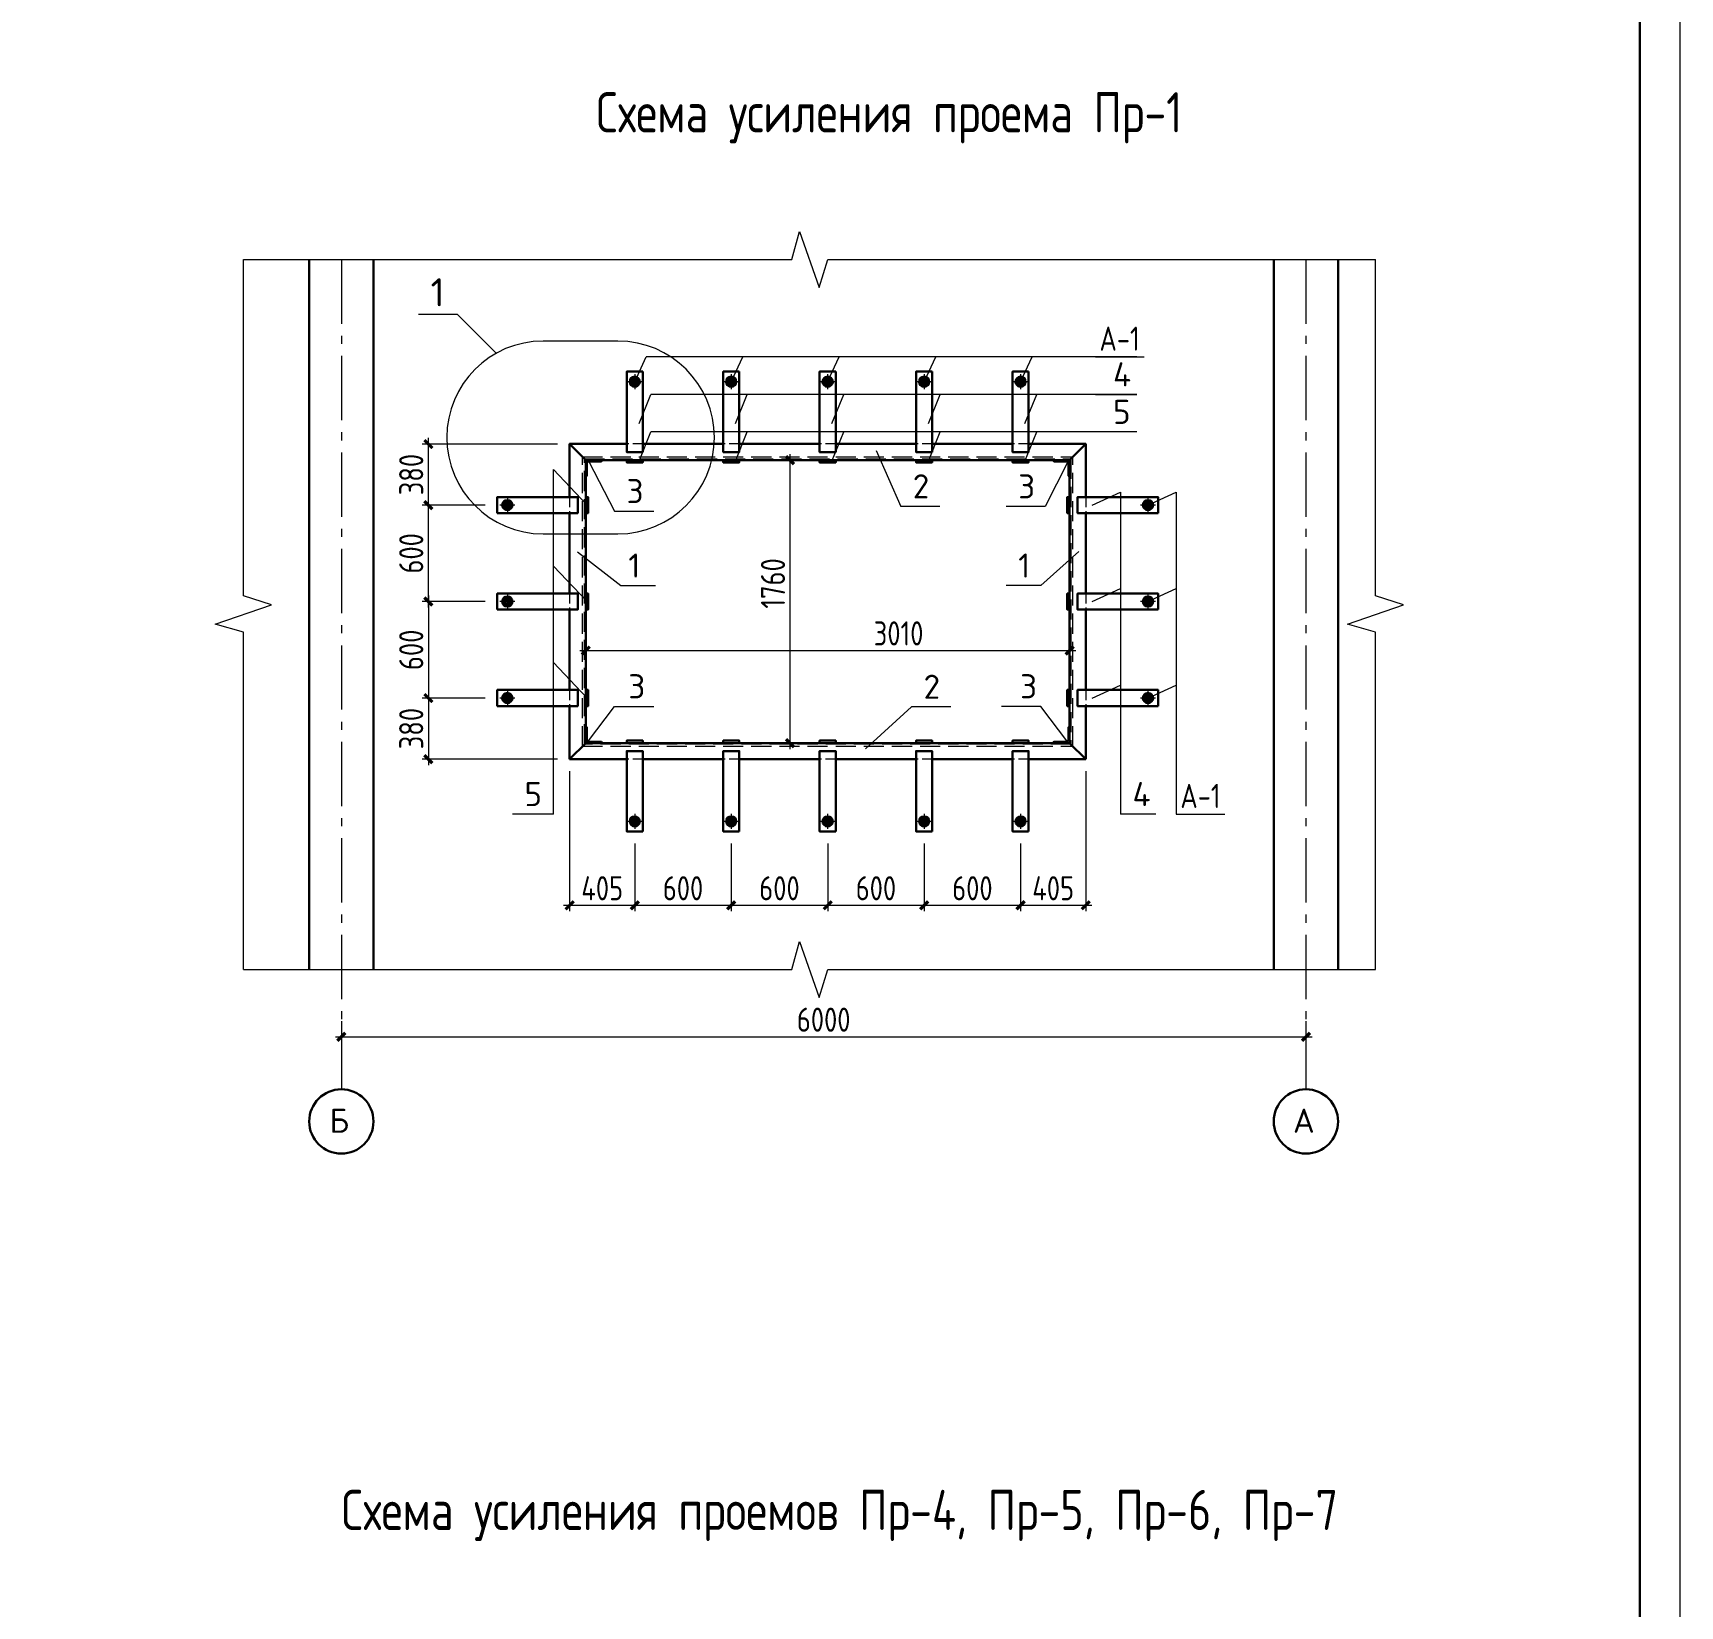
# Model space of a CAD drawing. Extents: x -965262 to 1142518, y -357520 to 71675.
# Drawn here: x 1122027 to 1142518, y -219825 to -200256 of the extents above; entities that cross this region are included whole.
import ezdxf
from ezdxf.enums import TextEntityAlignment as Align

# ---------------------------------------------------------------- set-up
doc = ezdxf.new("R2010")
doc.units = 0
doc.header["$LTSCALE"] = 10
doc.linetypes.add('GOST2.303 4', pattern=[7, 5, -2, 0])
doc.linetypes.add('GOST2.303 6', pattern=[12, 8, -1.5, 1, -1.5])
doc.layers.get('0').update_dxf_attribs({"linetype": 'CONTINUOUS', "lineweight": 30})
doc.layers.get('Defpoints').update_dxf_attribs({"linetype": 'CONTINUOUS'})
doc.styles.add('GOST 2.304', font='isocpeur.ttf', dxfattribs={"width": 0.75, "height": 250})
doc.styles.add('ГОСТ 2м', font='isocpeur.ttf', dxfattribs={"width": 0.8, "height": 250})
doc.dimstyles.new('Копия ГОСТ 2м', dxfattribs={"dimtxt": 250, "dimasz": 100, "dimexe": 75, "dimexo": 150, "dimgap": 62.5, "dimtad": 1, "dimdec": 0, "dimlfac": 0.5, "dimtxsty": 'ГОСТ 2м', "dimblk": 'ARCHTICK', "dimcen": 150, "dimdle": 75, "dimclrd": 256, "dimclre": 256, "dimclrt": 256, "dimadec": 0, "dimazin": 0, "dimtfac": 1, "dimtdec": 0, "dimtmove": 0, "dimatfit": 3, "dimldrblk": 'OBLIQUE', "dimfxl": 1, "dimlwd": 15, "dimlwe": 15, "dimarcsym": 0})

# ---------------------------------------------------------------- blocks, each defined once
blk = doc.blocks.new('_ArchTick')
at = {"color": 0, "linetype": 'ByBlock', "lineweight": 0, "const_width": 0.4}
blk.add_lwpolyline([(-0.5, -0.5), (0.5, 0.5)], dxfattribs=at)
blk = doc.blocks.new('*D2505')
at = {"lineweight": 15, "transparency": 16777216}
for p, q in [((1128829, -207939), (1134999, -207939)), ((1128904, -207830), (1128904, -208014)), ((1134924, -207830), (1134924, -208014))]:
    blk.add_line(p, q, dxfattribs=at)
at = {"layer": 'Defpoints', "color": 0, "lineweight": 50, "transparency": 16777216}
for p in [(1128904, -207680), (1134924, -207680), (1134924, -207939)]:
    blk.add_point(p, dxfattribs=at)
at = {"lineweight": 15, "transparency": 16777216, "xscale": 100, "yscale": 100, "zscale": 100, "rotation": 180}
blk.add_blockref('_ArchTick', (1128904, -207939), dxfattribs=at)
at = {"lineweight": 15, "transparency": 16777216, "xscale": 100, "yscale": 100, "zscale": 100}
blk.add_blockref('_ArchTick', (1134924, -207939), dxfattribs=at)
at = {"lineweight": 15, "transparency": 16777216, "insert": (1132796, -207726), "char_height": 250, "attachment_point": 5, "style": 'ГОСТ 2м'}
blk.add_mtext('{\\H1.2x;3010}', dxfattribs=at)
blk = doc.blocks.new('_Oblique')
at = {"color": 0, "linetype": 'ByBlock', "lineweight": -2}
blk.add_line((-0.5, -0.5), (0.5, 0.5), dxfattribs=at)
blk = doc.blocks.new('*D2504')
at = {"lineweight": 15, "transparency": 16777216}
for p, q in [((1127654, -206130), (1126871, -206130)), ((1126946, -207405), (1126946, -206055)), ((1127654, -207330), (1126871, -207330))]:
    blk.add_line(p, q, dxfattribs=at)
at = {"layer": 'Defpoints', "color": 0, "lineweight": 50, "transparency": 16777216}
for p in [(1126946, -206130), (1127804, -206130), (1127804, -207330)]:
    blk.add_point(p, dxfattribs=at)
at = {"lineweight": 15, "transparency": 16777216, "xscale": 100, "yscale": 100, "zscale": 100}
for p, rotation in [((1126946, -206130), 90), ((1126946, -207330), 270)]:
    blk.add_blockref('_ArchTick', p, dxfattribs=dict(at, rotation=rotation))
at = {"lineweight": 15, "transparency": 16777216, "insert": (1126733, -206730), "char_height": 250, "attachment_point": 5, "rotation": 90, "style": 'ГОСТ 2м'}
blk.add_mtext('{\\H1.2x;600}', dxfattribs=at)
blk = doc.blocks.new('*D2473')
at = {"lineweight": 15, "transparency": 16777216}
for p, q in [((1127654, -207330), (1126871, -207330)), ((1126946, -207255), (1126946, -208605)), ((1127654, -208530), (1126871, -208530))]:
    blk.add_line(p, q, dxfattribs=at)
at = {"layer": 'Defpoints', "color": 0, "lineweight": 50, "transparency": 16777216}
for p in [(1127804, -207330), (1126946, -208530), (1127804, -208530)]:
    blk.add_point(p, dxfattribs=at)
at = {"lineweight": 15, "transparency": 16777216, "xscale": 100, "yscale": 100, "zscale": 100}
for p, rotation in [((1126946, -207330), 90), ((1126946, -208530), 270)]:
    blk.add_blockref('_ArchTick', p, dxfattribs=dict(at, rotation=rotation))
at = {"lineweight": 15, "transparency": 16777216, "insert": (1126733, -207930), "char_height": 250, "attachment_point": 5, "rotation": 90, "style": 'ГОСТ 2м'}
blk.add_mtext('{\\H1.2x;600}', dxfattribs=at)
blk = doc.blocks.new('*D2474')
at = {"lineweight": 15, "transparency": 16777216}
for p, q in [((1127654, -208530), (1126871, -208530)), ((1126946, -208455), (1126946, -209365)), ((1128554, -209290), (1126871, -209290))]:
    blk.add_line(p, q, dxfattribs=at)
at = {"layer": 'Defpoints', "color": 0, "lineweight": 50, "transparency": 16777216}
for p in [(1127804, -208530), (1126946, -209290), (1128704, -209290)]:
    blk.add_point(p, dxfattribs=at)
at = {"lineweight": 15, "transparency": 16777216, "xscale": 100, "yscale": 100, "zscale": 100}
for p, rotation in [((1126946, -208530), 90), ((1126946, -209290), 270)]:
    blk.add_blockref('_ArchTick', p, dxfattribs=dict(at, rotation=rotation))
at = {"lineweight": 15, "transparency": 16777216, "insert": (1126733, -208910), "char_height": 250, "attachment_point": 5, "rotation": 90, "style": 'ГОСТ 2м'}
blk.add_mtext('{\\H1.2x;380}', dxfattribs=at)
blk = doc.blocks.new('*D2475')
at = {"lineweight": 15, "transparency": 16777216}
for p, q in [((1131445, -205495), (1131445, -209165)), ((1131664, -205570), (1131370, -205570)), ((1131664, -209090), (1131370, -209090))]:
    blk.add_line(p, q, dxfattribs=at)
at = {"layer": 'Defpoints', "color": 0, "lineweight": 50, "transparency": 16777216}
for p in [(1131814, -205570), (1131445, -209090), (1131814, -209090)]:
    blk.add_point(p, dxfattribs=at)
at = {"lineweight": 15, "transparency": 16777216, "xscale": 100, "yscale": 100, "zscale": 100}
for p, rotation in [((1131445, -205570), 90), ((1131445, -209090), 270)]:
    blk.add_blockref('_ArchTick', p, dxfattribs=dict(at, rotation=rotation))
at = {"lineweight": 15, "transparency": 16777216, "insert": (1131233, -207104), "char_height": 250, "attachment_point": 5, "rotation": 90, "style": 'ГОСТ 2м'}
blk.add_mtext('{\\H1.2x;1760}', dxfattribs=at)
blk = doc.blocks.new('*D2487')
at = {"lineweight": 15, "transparency": 16777216}
for p, q in [((1128704, -209440), (1128704, -211183)), ((1129514, -210340), (1129514, -211183)), ((1128629, -211108), (1129589, -211108))]:
    blk.add_line(p, q, dxfattribs=at)
at = {"layer": 'Defpoints', "color": 0, "lineweight": 50, "transparency": 16777216}
for p in [(1128704, -209290), (1129514, -210190), (1129514, -211108)]:
    blk.add_point(p, dxfattribs=at)
at = {"lineweight": 15, "transparency": 16777216, "xscale": 100, "yscale": 100, "zscale": 100, "rotation": 180}
blk.add_blockref('_ArchTick', (1128704, -211108), dxfattribs=at)
at = {"lineweight": 15, "transparency": 16777216, "xscale": 100, "yscale": 100, "zscale": 100}
blk.add_blockref('_ArchTick', (1129514, -211108), dxfattribs=at)
at = {"lineweight": 15, "transparency": 16777216, "insert": (1129109, -210896), "char_height": 250, "attachment_point": 5, "style": 'ГОСТ 2м'}
blk.add_mtext('{\\H1.2x;405}', dxfattribs=at)
blk = doc.blocks.new('*D2488')
at = {"lineweight": 15, "transparency": 16777216}
for p, q in [((1129514, -210340), (1129514, -211183)), ((1130714, -210340), (1130714, -211183)), ((1129439, -211108), (1130789, -211108))]:
    blk.add_line(p, q, dxfattribs=at)
at = {"layer": 'Defpoints', "color": 0, "lineweight": 50, "transparency": 16777216}
for p in [(1129514, -210190), (1130714, -210190), (1130714, -211108)]:
    blk.add_point(p, dxfattribs=at)
at = {"lineweight": 15, "transparency": 16777216, "xscale": 100, "yscale": 100, "zscale": 100, "rotation": 180}
blk.add_blockref('_ArchTick', (1129514, -211108), dxfattribs=at)
at = {"lineweight": 15, "transparency": 16777216, "xscale": 100, "yscale": 100, "zscale": 100}
blk.add_blockref('_ArchTick', (1130714, -211108), dxfattribs=at)
at = {"lineweight": 15, "transparency": 16777216, "insert": (1130114, -210896), "char_height": 250, "attachment_point": 5, "style": 'ГОСТ 2м'}
blk.add_mtext('{\\H1.2x;600}', dxfattribs=at)
blk = doc.blocks.new('*D2489')
at = {"lineweight": 15, "transparency": 16777216}
for p, q in [((1130714, -210340), (1130714, -211183)), ((1131914, -210340), (1131914, -211183)), ((1130639, -211108), (1131989, -211108))]:
    blk.add_line(p, q, dxfattribs=at)
at = {"layer": 'Defpoints', "color": 0, "lineweight": 50, "transparency": 16777216}
for p in [(1130714, -210190), (1131914, -210190), (1131914, -211108)]:
    blk.add_point(p, dxfattribs=at)
at = {"lineweight": 15, "transparency": 16777216, "xscale": 100, "yscale": 100, "zscale": 100, "rotation": 180}
blk.add_blockref('_ArchTick', (1130714, -211108), dxfattribs=at)
at = {"lineweight": 15, "transparency": 16777216, "xscale": 100, "yscale": 100, "zscale": 100}
blk.add_blockref('_ArchTick', (1131914, -211108), dxfattribs=at)
at = {"lineweight": 15, "transparency": 16777216, "insert": (1131314, -210896), "char_height": 250, "attachment_point": 5, "style": 'ГОСТ 2м'}
blk.add_mtext('{\\H1.2x;600}', dxfattribs=at)
blk = doc.blocks.new('*D2470')
at = {"lineweight": 15, "transparency": 16777216}
for p, q in [((1131914, -210340), (1131914, -211183)), ((1133114, -210340), (1133114, -211183)), ((1131839, -211108), (1133189, -211108))]:
    blk.add_line(p, q, dxfattribs=at)
at = {"layer": 'Defpoints', "color": 0, "lineweight": 50, "transparency": 16777216}
for p in [(1131914, -210190), (1133114, -210190), (1133114, -211108)]:
    blk.add_point(p, dxfattribs=at)
at = {"lineweight": 15, "transparency": 16777216, "xscale": 100, "yscale": 100, "zscale": 100, "rotation": 180}
blk.add_blockref('_ArchTick', (1131914, -211108), dxfattribs=at)
at = {"lineweight": 15, "transparency": 16777216, "xscale": 100, "yscale": 100, "zscale": 100}
blk.add_blockref('_ArchTick', (1133114, -211108), dxfattribs=at)
at = {"lineweight": 15, "transparency": 16777216, "insert": (1132514, -210896), "char_height": 250, "attachment_point": 5, "style": 'ГОСТ 2м'}
blk.add_mtext('{\\H1.2x;600}', dxfattribs=at)
blk = doc.blocks.new('*D2471')
at = {"lineweight": 15, "transparency": 16777216}
for p, q in [((1133114, -210340), (1133114, -211183)), ((1134314, -210340), (1134314, -211183)), ((1133039, -211108), (1134389, -211108))]:
    blk.add_line(p, q, dxfattribs=at)
at = {"layer": 'Defpoints', "color": 0, "lineweight": 50, "transparency": 16777216}
for p in [(1133114, -210190), (1134314, -210190), (1134314, -211108)]:
    blk.add_point(p, dxfattribs=at)
at = {"lineweight": 15, "transparency": 16777216, "xscale": 100, "yscale": 100, "zscale": 100, "rotation": 180}
blk.add_blockref('_ArchTick', (1133114, -211108), dxfattribs=at)
at = {"lineweight": 15, "transparency": 16777216, "xscale": 100, "yscale": 100, "zscale": 100}
blk.add_blockref('_ArchTick', (1134314, -211108), dxfattribs=at)
at = {"lineweight": 15, "transparency": 16777216, "insert": (1133714, -210896), "char_height": 250, "attachment_point": 5, "style": 'ГОСТ 2м'}
blk.add_mtext('{\\H1.2x;600}', dxfattribs=at)
blk = doc.blocks.new('*D2472')
at = {"lineweight": 15, "transparency": 16777216}
for p, q in [((1135124, -209440), (1135124, -211183)), ((1134314, -210340), (1134314, -211183)), ((1134239, -211108), (1135199, -211108))]:
    blk.add_line(p, q, dxfattribs=at)
at = {"layer": 'Defpoints', "color": 0, "lineweight": 50, "transparency": 16777216}
for p in [(1135124, -209290), (1134314, -210190), (1135124, -211108)]:
    blk.add_point(p, dxfattribs=at)
at = {"lineweight": 15, "transparency": 16777216, "xscale": 100, "yscale": 100, "zscale": 100, "rotation": 180}
blk.add_blockref('_ArchTick', (1134314, -211108), dxfattribs=at)
at = {"lineweight": 15, "transparency": 16777216, "xscale": 100, "yscale": 100, "zscale": 100}
blk.add_blockref('_ArchTick', (1135124, -211108), dxfattribs=at)
at = {"lineweight": 15, "transparency": 16777216, "insert": (1134719, -210896), "char_height": 250, "attachment_point": 5, "style": 'ГОСТ 2м'}
blk.add_mtext('{\\H1.2x;405}', dxfattribs=at)
blk = doc.blocks.new('*D2458')
at = {"lineweight": 15, "transparency": 16777216}
for p, q in [((1126946, -206205), (1126946, -205295)), ((1128554, -205370), (1126871, -205370)), ((1127654, -206130), (1126871, -206130))]:
    blk.add_line(p, q, dxfattribs=at)
at = {"layer": 'Defpoints', "color": 0, "lineweight": 50, "transparency": 16777216}
for p in [(1126946, -205370), (1128704, -205370), (1127804, -206130)]:
    blk.add_point(p, dxfattribs=at)
at = {"lineweight": 15, "transparency": 16777216, "xscale": 100, "yscale": 100, "zscale": 100}
for p, rotation in [((1126946, -205370), 90), ((1126946, -206130), 270)]:
    blk.add_blockref('_ArchTick', p, dxfattribs=dict(at, rotation=rotation))
at = {"lineweight": 15, "transparency": 16777216, "insert": (1126733, -205750), "char_height": 250, "attachment_point": 5, "rotation": 90, "style": 'ГОСТ 2м'}
blk.add_mtext('{\\H1.2x;380}', dxfattribs=at)
blk = doc.blocks.new('*D2357')
at = {"lineweight": 15, "transparency": 16777216}
for p, q in [((1125864, -212551), (1125864, -212819)), ((1137864, -212551), (1137864, -212819)), ((1125789, -212744), (1137939, -212744))]:
    blk.add_line(p, q, dxfattribs=at)
at = {"layer": 'Defpoints', "color": 0, "lineweight": 50, "transparency": 16777216}
for p in [(1125864, -212401), (1137864, -212401), (1137864, -212744)]:
    blk.add_point(p, dxfattribs=at)
at = {"lineweight": 15, "transparency": 16777216, "xscale": 100, "yscale": 100, "zscale": 100, "rotation": 180}
blk.add_blockref('_ArchTick', (1125864, -212744), dxfattribs=at)
at = {"lineweight": 15, "transparency": 16777216, "xscale": 100, "yscale": 100, "zscale": 100}
blk.add_blockref('_ArchTick', (1137864, -212744), dxfattribs=at)
at = {"lineweight": 15, "transparency": 16777216, "insert": (1131864, -212531), "char_height": 250, "attachment_point": 5, "style": 'ГОСТ 2м'}
blk.add_mtext('{\\H1.2x;6000}', dxfattribs=at)

msp = doc.modelspace()

# ---------------------------------------------------------------- linework, layer by layer
at = {"lineweight": 15}
for p, q in [((1127308, -203757.1, 9801.8), (1126824.2, -203757.1, 9801.8)), ((1127791.4, -204240.5, 9801.8), (1127308, -203757.1, 9801.8)), ((1129513.6, -204594.5, 9801.8), (1129657.6, -204286.5, 9801.8)), ((1135759, -204286.5, 9801.8), (1129657.6, -204286.5, 9801.8)), ((1130713.6, -204594.5, 9801.8), (1130857.6, -204286.5, 9801.8)), ((1131913.6, -204594.5, 9801.8), (1132057.6, -204286.5, 9801.8)), ((1133113.6, -204594.5, 9801.8), (1133257.6, -204286.5, 9801.8)), ((1134313.6, -204594.5, 9801.8), (1134457.6, -204286.5, 9801.8)), ((1135244.8, -204286.5, 9801.8), (1135850.2, -204286.5, 9801.8)), ((1129567.2, -205115.8, 9801.8), (1129714.1, -204753.2, 9801.8)), ((1135759, -204753.2, 9801.8), (1129714.1, -204753.2, 9801.8)), ((1130767.2, -205115.8, 9801.8), (1130914.1, -204753.2, 9801.8)), ((1131967.2, -205115.8, 9801.8), (1132114.1, -204753.2, 9801.8)), ((1133167.2, -205115.8, 9801.8), (1133314.1, -204753.2, 9801.8)), ((1134367.2, -205115.8, 9801.8), (1134514.1, -204753.2, 9801.8)), ((1135246.5, -204753.2, 9801.8), (1135759, -204753.2, 9801.8)), ((1129567.2, -205582.6, 9801.8), (1129714.1, -205219.9, 9801.8)), ((1135759, -205219.9, 9801.8), (1129714.1, -205219.9, 9801.8)), ((1130767.2, -205582.6, 9801.8), (1130914.1, -205219.9, 9801.8)), ((1131967.2, -205582.6, 9801.8), (1132114.1, -205219.9, 9801.8)), ((1133167.2, -205582.6, 9801.8), (1133314.1, -205219.9, 9801.8)), ((1134367.2, -205582.6, 9801.8), (1134514.1, -205219.9, 9801.8)), ((1132514.9, -205451.1, 9801.8), (1132822.6, -206146.4, 9801.8)), ((1128918.6, -206126.7, 9801.8), (1128503.8, -205688.2, 9801.8)), ((1128503.8, -209974.3, 9801.8), (1128503.8, -205688.2, 9801.8)), ((1128943.6, -205585.5, 9801.8), (1129262.2, -206205.2, 9801.8)), ((1134900.6, -205592.6, 9801.8), (1134621, -206146.4, 9801.8)), ((1135203.6, -206129.5, 9801.8), (1135555.9, -205969, 9801.8)), ((1135555.9, -205969, 9801.8), (1135555.9, -209974.3, 9801.8)), ((1135898.6, -206129.5, 9801.8), (1136250.8, -205969, 9801.8)), ((1136250.8, -205969, 9801.8), (1136250.8, -209974.3, 9801.8)), ((1129262.2, -206205.2, 9801.8), (1129749.7, -206205.2, 9801.8)), ((1133310.1, -206146.4, 9801.8), (1132822.6, -206146.4, 9801.8)), ((1134621, -206146.4, 9801.8), (1134133.5, -206146.4, 9801.8)), ((1128799.9, -206709.2, 9801.8), (1129340.7, -207131.8, 9801.8)), ((1135037.6, -206705.6, 9801.8), (1134564.7, -207131.8, 9801.8)), ((1128918.6, -207326.7, 9801.8), (1128503.8, -206888.2, 9801.8)), ((1129340.7, -207131.8, 9801.8), (1129772, -207131.8, 9801.8)), ((1134564.7, -207131.8, 9801.8), (1134133.5, -207131.8, 9801.8)), ((1135203.6, -207329.5, 9801.8), (1135555.9, -207169, 9801.8)), ((1135898.6, -207329.5, 9801.8), (1136250.8, -207169, 9801.8)), ((1128918.6, -208526.7, 9801.8), (1128503.8, -208088.2, 9801.8)), ((1135203.6, -208529.5, 9801.8), (1135555.9, -208369, 9801.8)), ((1135898.6, -208529.5, 9801.8), (1136250.8, -208369, 9801.8)), ((1128926.6, -209076.8, 9801.8), (1129262.4, -208633.8, 9801.8)), ((1129262.4, -208633.8, 9801.8), (1129749.9, -208633.8, 9801.8)), ((1132385.5, -209161.8, 9801.8), (1132956.8, -208639.3, 9801.8)), ((1133444.3, -208639.3, 9801.8), (1132956.8, -208639.3, 9801.8)), ((1134564.7, -208633.8, 9801.8), (1134077.2, -208633.8, 9801.8)), ((1134900.6, -209076.8, 9801.8), (1134564.7, -208633.8, 9801.8)), ((1128503.8, -209974.3, 9801.8), (1127991.3, -209974.3, 9801.8)), ((1135996.5, -209974.3, 9801.8), (1135555.9, -209974.3, 9801.8)), ((1136250.8, -209974.3, 9801.8), (1136856.3, -209974.3, 9801.8))]:
    msp.add_line(p, q, dxfattribs=at)
at = {"lineweight": 15, "elevation": 9801.8}
msp.add_lwpolyline([(1058417.6, -240087.8), (1142517.6, -240087.8), (1142517.6, -180687.8), (1058417.6, -180687.8)], close=True, dxfattribs=at)
msp.add_lwpolyline([(1058417.6, -240087.8), (1142517.6, -240087.8), (1142517.6, -180687.8), (1058417.6, -180687.8)], close=True, dxfattribs=at)
at = {"elevation": 9801.8}
msp.add_lwpolyline([(1060417.6, -239587.8), (1142017.6, -239587.8), (1142017.6, -181187.8), (1060417.6, -181187.8)], close=True, dxfattribs=at)
msp.add_lwpolyline([(1060417.6, -239587.8), (1142017.6, -239587.8), (1142017.6, -181187.8), (1060417.6, -181187.8)], close=True, dxfattribs=at)
at = {"color": 5, "lineweight": 15, "elevation": 9801.8}
for points in [[(1124644.7, -203074.2), (1131467.7, -203074.2), (1131564.7, -202724.9), (1131808, -203423.5), (1131916.7, -203074.2), (1138728, -203074.2)], [(1124644.7, -211907.2), (1124644.7, -207709.3), (1124295.4, -207612.3), (1124994.1, -207369.1), (1124644.7, -207260.4), (1124644.7, -203074.2)], [(1138728, -211907.2), (1138728, -207709.3), (1138378.6, -207612.3), (1139077.3, -207369.1), (1138728, -207260.4), (1138728, -203074.2)], [(1124644.7, -211907.2), (1131467.7, -211907.2), (1131564.7, -211557.9), (1131808, -212256.5), (1131916.7, -211907.2), (1138728, -211907.2)]]:
    msp.add_lwpolyline(points, dxfattribs=at)
at = {"elevation": 9801.8}
for points in [[(1125463.6, -203074.2), (1125463.6, -211907.2)], [(1126263.6, -203074.2), (1126263.6, -211907.2)], [(1137463.6, -203074.2), (1137463.6, -211907.2)], [(1138263.6, -203074.2), (1138263.6, -211907.2)]]:
    msp.add_lwpolyline(points, dxfattribs=at)
at = {"linetype": 'GOST2.303 6', "lineweight": 9, "ltscale": 10, "elevation": 9801.8}
for points in [[(1125863.6, -203074.2), (1125863.6, -213396.7)], [(1137863.6, -203074.2), (1137863.6, -213396.7)]]:
    msp.add_lwpolyline(points, dxfattribs=at)
at = {"lineweight": 15, "elevation": 9801.8}
msp.add_lwpolyline([(1129304.5, -204089.2), (1128374.4, -204089.2, 1), (1128374.4, -206487.9), (1129304.5, -206487.9, 1)], format="xyb", close=True, dxfattribs=at)
at = {"color": 1, "lineweight": 30, "elevation": 9801.8}
for points in [[(1129613.6, -204469.5), (1129613.6, -205469.5), (1129413.6, -205469.5), (1129413.6, -204469.5)], [(1130813.6, -204469.5), (1130813.6, -205469.5), (1130613.6, -205469.5), (1130613.6, -204469.5)], [(1132013.6, -204469.5), (1132013.6, -205469.5), (1131813.6, -205469.5), (1131813.6, -204469.5)], [(1133213.6, -204469.5), (1133213.6, -205469.5), (1133013.6, -205469.5), (1133013.6, -204469.5)], [(1134413.6, -204469.5), (1134413.6, -205469.5), (1134213.6, -205469.5), (1134213.6, -204469.5)], [(1129413.6, -205569.5), (1129413.6, -205599.5), (1129613.6, -205599.5), (1129613.6, -205569.5)], [(1130613.6, -205569.5), (1130613.6, -205599.5), (1130813.6, -205599.5), (1130813.6, -205569.5)], [(1131813.6, -205569.5), (1131813.6, -205599.5), (1132013.6, -205599.5), (1132013.6, -205569.5)], [(1133013.6, -205569.5), (1133013.6, -205599.5), (1133213.6, -205599.5), (1133213.6, -205569.5)], [(1134213.6, -205569.5), (1134213.6, -205599.5), (1134413.6, -205599.5), (1134413.6, -205569.5)], [(1127803.6, -206229.5), (1128803.6, -206229.5), (1128803.6, -206029.5), (1127803.6, -206029.5)], [(1128903.6, -206229.5), (1128933.6, -206229.5), (1128933.6, -206029.5), (1128903.6, -206029.5)], [(1134923.6, -206229.5), (1134893.6, -206229.5), (1134893.6, -206029.5), (1134923.6, -206029.5)], [(1136023.6, -206229.5), (1135023.6, -206229.5), (1135023.6, -206029.5), (1136023.6, -206029.5)], [(1127803.6, -207429.5), (1128803.6, -207429.5), (1128803.6, -207229.5), (1127803.6, -207229.5)], [(1128903.6, -207429.5), (1128933.6, -207429.5), (1128933.6, -207229.5), (1128903.6, -207229.5)], [(1134923.6, -207429.5), (1134893.6, -207429.5), (1134893.6, -207229.5), (1134923.6, -207229.5)], [(1136023.6, -207429.5), (1135023.6, -207429.5), (1135023.6, -207229.5), (1136023.6, -207229.5)], [(1127803.6, -208629.5), (1128803.6, -208629.5), (1128803.6, -208429.5), (1127803.6, -208429.5)], [(1128903.6, -208629.5), (1128933.6, -208629.5), (1128933.6, -208429.5), (1128903.6, -208429.5)], [(1134923.6, -208629.5), (1134893.6, -208629.5), (1134893.6, -208429.5), (1134923.6, -208429.5)], [(1136023.6, -208629.5), (1135023.6, -208629.5), (1135023.6, -208429.5), (1136023.6, -208429.5)], [(1129413.6, -209089.5), (1129413.6, -209059.5), (1129613.6, -209059.5), (1129613.6, -209089.5)], [(1129613.6, -210189.5), (1129613.6, -209189.5), (1129413.6, -209189.5), (1129413.6, -210189.5)], [(1130613.6, -209089.5), (1130613.6, -209059.5), (1130813.6, -209059.5), (1130813.6, -209089.5)], [(1130813.6, -210189.5), (1130813.6, -209189.5), (1130613.6, -209189.5), (1130613.6, -210189.5)], [(1131813.6, -209089.5), (1131813.6, -209059.5), (1132013.6, -209059.5), (1132013.6, -209089.5)], [(1132013.6, -210189.5), (1132013.6, -209189.5), (1131813.6, -209189.5), (1131813.6, -210189.5)], [(1133013.6, -209089.5), (1133013.6, -209059.5), (1133213.6, -209059.5), (1133213.6, -209089.5)], [(1133213.6, -210189.5), (1133213.6, -209189.5), (1133013.6, -209189.5), (1133013.6, -210189.5)], [(1134213.6, -209089.5), (1134213.6, -209059.5), (1134413.6, -209059.5), (1134413.6, -209089.5)], [(1134413.6, -210189.5), (1134413.6, -209189.5), (1134213.6, -209189.5), (1134213.6, -210189.5)]]:
    msp.add_lwpolyline(points, close=True, dxfattribs=at)
at = {"lineweight": 9, "elevation": 9801.8}
for points in [[(1129607.3, -204594.5), (1129419.8, -204594.5)], [(1129513.6, -204500.8), (1129513.6, -204688.3)], [(1130807.3, -204594.5), (1130619.8, -204594.5)], [(1130713.6, -204500.8), (1130713.6, -204688.3)], [(1132007.3, -204594.5), (1131819.8, -204594.5)], [(1131913.6, -204500.8), (1131913.6, -204688.3)], [(1133207.3, -204594.5), (1133019.8, -204594.5)], [(1133113.6, -204500.8), (1133113.6, -204688.3)], [(1134407.3, -204594.5), (1134219.8, -204594.5)], [(1134313.6, -204500.8), (1134313.6, -204688.3)], [(1128022.3, -206129.5), (1127834.8, -206129.5)], [(1127928.6, -206035.8), (1127928.6, -206223.3)], [(1135992.3, -206129.5), (1135804.8, -206129.5)], [(1135898.6, -206035.8), (1135898.6, -206223.3)], [(1128022.3, -207329.5), (1127834.8, -207329.5)], [(1127928.6, -207235.8), (1127928.6, -207423.3)], [(1135992.3, -207329.5), (1135804.8, -207329.5)], [(1135898.6, -207235.8), (1135898.6, -207423.3)], [(1128022.3, -208529.5), (1127834.8, -208529.5)], [(1127928.6, -208435.8), (1127928.6, -208623.3)], [(1135992.3, -208529.5), (1135804.8, -208529.5)], [(1135898.6, -208435.8), (1135898.6, -208623.3)], [(1129513.6, -209970.8), (1129513.6, -210158.3)], [(1130713.6, -209970.8), (1130713.6, -210158.3)], [(1131913.6, -209970.8), (1131913.6, -210158.3)], [(1133113.6, -209970.8), (1133113.6, -210158.3)], [(1134313.6, -209970.8), (1134313.6, -210158.3)], [(1129607.3, -210064.5), (1129419.8, -210064.5)], [(1130807.3, -210064.5), (1130619.8, -210064.5)], [(1132007.3, -210064.5), (1131819.8, -210064.5)], [(1133207.3, -210064.5), (1133019.8, -210064.5)], [(1134407.3, -210064.5), (1134219.8, -210064.5)]]:
    msp.add_lwpolyline(points, dxfattribs=at)
at = {"color": 1, "elevation": 9801.8}
for points in [[(1129470.3, -204569.5), (1129513.6, -204544.5), (1129556.9, -204569.5), (1129556.9, -204619.5), (1129513.6, -204644.5), (1129470.3, -204619.5)], [(1130670.3, -204569.5), (1130713.6, -204544.5), (1130756.9, -204569.5), (1130756.9, -204619.5), (1130713.6, -204644.5), (1130670.3, -204619.5)], [(1131870.3, -204569.5), (1131913.6, -204544.5), (1131956.9, -204569.5), (1131956.9, -204619.5), (1131913.6, -204644.5), (1131870.3, -204619.5)], [(1133070.3, -204569.5), (1133113.6, -204544.5), (1133156.9, -204569.5), (1133156.9, -204619.5), (1133113.6, -204644.5), (1133070.3, -204619.5)], [(1134270.3, -204569.5), (1134313.6, -204544.5), (1134356.9, -204569.5), (1134356.9, -204619.5), (1134313.6, -204644.5), (1134270.3, -204619.5)], [(1127903.6, -206086.2), (1127878.6, -206129.5), (1127903.6, -206172.8), (1127953.6, -206172.8), (1127978.6, -206129.5), (1127953.6, -206086.2)], [(1135923.6, -206086.2), (1135948.6, -206129.5), (1135923.6, -206172.8), (1135873.6, -206172.8), (1135848.6, -206129.5), (1135873.6, -206086.2)], [(1127903.6, -207286.2), (1127878.6, -207329.5), (1127903.6, -207372.8), (1127953.6, -207372.8), (1127978.6, -207329.5), (1127953.6, -207286.2)], [(1135923.6, -207286.2), (1135948.6, -207329.5), (1135923.6, -207372.8), (1135873.6, -207372.8), (1135848.6, -207329.5), (1135873.6, -207286.2)], [(1127903.6, -208486.2), (1127878.6, -208529.5), (1127903.6, -208572.8), (1127953.6, -208572.8), (1127978.6, -208529.5), (1127953.6, -208486.2)], [(1135923.6, -208486.2), (1135948.6, -208529.5), (1135923.6, -208572.8), (1135873.6, -208572.8), (1135848.6, -208529.5), (1135873.6, -208486.2)], [(1129470.3, -210089.5), (1129513.6, -210114.5), (1129556.9, -210089.5), (1129556.9, -210039.5), (1129513.6, -210014.5), (1129470.3, -210039.5)], [(1130670.3, -210089.5), (1130713.6, -210114.5), (1130756.9, -210089.5), (1130756.9, -210039.5), (1130713.6, -210014.5), (1130670.3, -210039.5)], [(1131870.3, -210089.5), (1131913.6, -210114.5), (1131956.9, -210089.5), (1131956.9, -210039.5), (1131913.6, -210014.5), (1131870.3, -210039.5)], [(1133070.3, -210089.5), (1133113.6, -210114.5), (1133156.9, -210089.5), (1133156.9, -210039.5), (1133113.6, -210014.5), (1133070.3, -210039.5)], [(1134270.3, -210089.5), (1134313.6, -210114.5), (1134356.9, -210089.5), (1134356.9, -210039.5), (1134313.6, -210014.5), (1134270.3, -210039.5)]]:
    msp.add_lwpolyline(points, close=True, dxfattribs=at)
at = {"color": 1, "lineweight": 30, "elevation": 9801.8}
for points in [[(1129413.6, -205369.5), (1128703.6, -205369.5), (1128703.6, -206029.5)], [(1128903.6, -205569.5), (1128703.6, -205369.5)], [(1130613.6, -205369.5), (1129613.6, -205369.5)], [(1131813.6, -205369.5), (1130813.6, -205369.5)], [(1133013.6, -205369.5), (1132013.6, -205369.5)], [(1134213.6, -205369.5), (1133213.6, -205369.5)], [(1135123.6, -206029.5), (1135123.6, -205369.5), (1134413.6, -205369.5)], [(1134923.6, -205569.5), (1135123.6, -205369.5)], [(1128903.6, -209089.5), (1128903.6, -205569.5), (1134923.6, -205569.5), (1134923.6, -209089.5)], [(1128703.6, -206229.5), (1128703.6, -207229.5)], [(1135123.6, -207229.5), (1135123.6, -206229.5)], [(1128703.6, -207429.5), (1128703.6, -208429.5)], [(1135123.6, -208429.5), (1135123.6, -207429.5)], [(1128703.6, -208629.5), (1128703.6, -209289.5)], [(1135123.6, -209289.5), (1135123.6, -208629.5)], [(1128703.6, -208899.5), (1128703.6, -209289.5)], [(1135123.6, -209289.5), (1135123.6, -208899.5)], [(1128903.6, -209089.5), (1128703.6, -209289.5)], [(1134923.6, -209089.5), (1128903.6, -209089.5)], [(1134923.6, -209089.5), (1135123.6, -209289.5)], [(1129413.6, -209289.5), (1128703.6, -209289.5)], [(1130613.6, -209289.5), (1129613.6, -209289.5)], [(1131813.6, -209289.5), (1130813.6, -209289.5)], [(1133013.6, -209289.5), (1132013.6, -209289.5)], [(1134213.6, -209289.5), (1133213.6, -209289.5)], [(1135123.6, -209289.5), (1134413.6, -209289.5)]]:
    msp.add_lwpolyline(points, dxfattribs=at)
at = {"color": 1, "linetype": 'GOST2.303 4', "lineweight": 15, "ltscale": 2.5, "elevation": 9801.8}
for points in [[(1129613.6, -205369.5), (1129413.6, -205369.5)], [(1130813.6, -205369.5), (1130613.6, -205369.5)], [(1132013.6, -205369.5), (1131813.6, -205369.5)], [(1133213.6, -205369.5), (1133013.6, -205369.5)], [(1134413.6, -205369.5), (1134213.6, -205369.5)], [(1128703.6, -206029.5), (1128703.6, -206229.5)], [(1135123.6, -206029.5), (1135123.6, -206229.5)], [(1128703.6, -207229.5), (1128703.6, -207429.5)], [(1135123.6, -207229.5), (1135123.6, -207429.5)], [(1128703.6, -208429.5), (1128703.6, -208629.5)], [(1135123.6, -208429.5), (1135123.6, -208629.5)], [(1129613.6, -209289.5), (1129413.6, -209289.5)], [(1130813.6, -209289.5), (1130613.6, -209289.5)], [(1132013.6, -209289.5), (1131813.6, -209289.5)], [(1133213.6, -209289.5), (1133013.6, -209289.5)], [(1134413.6, -209289.5), (1134213.6, -209289.5)]]:
    msp.add_lwpolyline(points, dxfattribs=at)
at = {"color": 1, "linetype": 'GOST2.303 4', "ltscale": 0.1, "elevation": 9801.8}
msp.add_lwpolyline([(1134963.6, -205369.5), (1134763.6, -205369.5)], dxfattribs=at)
at = {"linetype": 'GOST2.303 4', "lineweight": 15, "ltscale": 5, "elevation": 9801.8}
for points in [[(1128863.6, -209129.5), (1128863.6, -205529.5)], [(1128863.6, -205529.5), (1134963.6, -205529.5)], [(1134963.6, -209129.5), (1134963.6, -205529.5)], [(1128863.6, -209129.5), (1134963.6, -209129.5)]]:
    msp.add_lwpolyline(points, dxfattribs=at)
at = {"color": 1, "linetype": 'GOST2.303 4', "lineweight": 15, "ltscale": 5, "elevation": 9801.8}
for points in [[(1128887.6, -209105.5), (1128887.6, -205553.5), (1134939.6, -205553.5), (1134939.6, -209105.5)], [(1134939.6, -209105.5), (1128887.6, -209105.5)]]:
    msp.add_lwpolyline(points, dxfattribs=at)
at = {"color": 1, "lineweight": 30, "elevation": 9801.8}
for points in [[(1128903.6, -205569.5), (1129103.6, -205569.5), (1129103.6, -205577.5, -0.4142136), (1129095.6, -205585.5), (1128943.6, -205585.5, 0.4142136), (1128919.6, -205609.5), (1128919.6, -205761.5, -0.4142136), (1128911.6, -205769.5), (1128903.6, -205769.5)], [(1134923.6, -205569.5), (1134723.6, -205569.5), (1134723.6, -205577.5, 0.4142136), (1134731.6, -205585.5), (1134883.6, -205585.5, -0.4142136), (1134907.6, -205609.5), (1134907.6, -205761.5, 0.4142136), (1134915.6, -205769.5), (1134923.6, -205769.5)], [(1128903.6, -209089.5), (1129103.6, -209089.5), (1129103.6, -209081.5, 0.4142136), (1129095.6, -209073.5), (1128943.6, -209073.5, -0.4142136), (1128919.6, -209049.5), (1128919.6, -208897.5, 0.4142136), (1128911.6, -208889.5), (1128903.6, -208889.5)], [(1134923.6, -209089.5), (1134723.6, -209089.5), (1134723.6, -209081.5, -0.4142136), (1134731.6, -209073.5), (1134883.6, -209073.5, 0.4142136), (1134907.6, -209049.5), (1134907.6, -208897.5, -0.4142136), (1134915.6, -208889.5), (1134923.6, -208889.5)]]:
    msp.add_lwpolyline(points, format="xyb", close=True, dxfattribs=at)
at = {"color": 1}
for centre, radius in [((1129513.6, -204594.5, 9801.8), 63.1), ((1129513.6, -204594.5, 9801.8), 25), ((1130713.6, -204594.5, 9801.8), 63.1), ((1130713.6, -204594.5, 9801.8), 25), ((1131913.6, -204594.5, 9801.8), 63.1), ((1131913.6, -204594.5, 9801.8), 25), ((1133113.6, -204594.5, 9801.8), 63.1), ((1133113.6, -204594.5, 9801.8), 25), ((1134313.6, -204594.5, 9801.8), 63.1), ((1134313.6, -204594.5, 9801.8), 25), ((1127928.6, -206129.5, 9801.8), 63.1), ((1127928.6, -206129.5, 9801.8), 25), ((1135898.6, -206129.5, 9801.8), 63.1), ((1135898.6, -206129.5, 9801.8), 25), ((1127928.6, -207329.5, 9801.8), 63.1), ((1127928.6, -207329.5, 9801.8), 25), ((1135898.6, -207329.5, 9801.8), 63.1), ((1135898.6, -207329.5, 9801.8), 25), ((1127928.6, -208529.5, 9801.8), 63.1), ((1127928.6, -208529.5, 9801.8), 25), ((1135898.6, -208529.5, 9801.8), 63.1), ((1135898.6, -208529.5, 9801.8), 25), ((1129513.6, -210064.5, 9801.8), 63.1), ((1130713.6, -210064.5, 9801.8), 63.1), ((1131913.6, -210064.5, 9801.8), 63.1), ((1133113.6, -210064.5, 9801.8), 63.1), ((1134313.6, -210064.5, 9801.8), 63.1), ((1129513.6, -210064.5, 9801.8), 25), ((1130713.6, -210064.5, 9801.8), 25), ((1131913.6, -210064.5, 9801.8), 25), ((1133113.6, -210064.5, 9801.8), 25), ((1134313.6, -210064.5, 9801.8), 25)]:
    msp.add_circle(centre, radius, dxfattribs=at)
for centre in [(1125863.6, -213796.7, 9801.8), (1137863.6, -213796.7, 9801.8)]:
    msp.add_circle(centre, 400)

# ---------------------------------------------------------------- texts
at = {"color": 7, "linetype": 'Continuous', "style": 'GOST 2.304', "width": 0.8}
for s, p in [('Cхема усиления проема Пр-1', (1132673.4, -200993.3, 9801.8)), ('Cхема усиления проемов Пр-4, Пр-5, Пр-6, Пр-7', (1132057.7, -218379.4, 9801.8))]:
    msp.add_text(s, height=500, dxfattribs=at).set_placement(p, align=Align.TOP_CENTER)
at = {"lineweight": 15, "style": 'GOST 2.304'}
for s, height, p in [('1', 350, (1126974.2, -203657.1, 9801.8)), ('4', 300, (1135463.5, -204653.2, 9801.8)), ('5', 300, (1135463.5, -205119.9, 9801.8)), ('3', 300, (1129412.2, -206105.2, 9801.8)), ('2', 300, (1132972.6, -206046.4, 9801.8)), ('3', 300, (1134283.5, -206046.4, 9801.8)), ('1', 300, (1129433.4, -207031.8, 9801.8)), ('1', 300, (1134283.5, -207031.8, 9801.8)), ('3', 300, (1129433.3, -208533.8, 9801.8)), ('2', 300, (1133106.8, -208539.3, 9801.8)), ('3', 300, (1134307.5, -208533.8, 9801.8)), ('5', 300, (1128141.3, -209874.3, 9801.8)), ('4', 300, (1135705.9, -209874.3, 9801.8))]:
    msp.add_text(s, height=height, dxfattribs=at).set_placement(p)
at = {"lineweight": 15, "style": 'GOST 2.304', "width": 0.8}
for p in [(1135295.4, -204209, 9801.8), (1136301.5, -209896.9, 9801.8)]:
    msp.add_text('А-1', height=300, dxfattribs=at).set_placement(p)
at = {"color": 7, "linetype": 'Continuous', "style": 'GOST 2.304'}
for s, p in [('Б', (1125837.4, -213637.7, 9801.8)), ('А', (1137837.4, -213637.7, 9801.8))]:
    msp.add_text(s, height=300, dxfattribs=at).set_placement(p, align=Align.TOP_CENTER)

# ---------------------------------------------------------------- dimensions: what is measured, and where the dimension line sits
at = {"lineweight": 15}
for base, p1, p2, picture, middle in [((1126945.6, -205369.5, 9801.8), (1127803.6, -206129.5, 9801.8), (1128703.6, -205369.5, 9801.8), '*D2458', (1126733.1, -205749.5, 9801.8)), ((1126945.6, -206129.5, 9801.8), (1127803.6, -207329.5, 9801.8), (1127803.6, -206129.5, 9801.8), '*D2504', (1126733.1, -206729.5, 9801.8)), ((1126945.6, -208529.5, 9801.8), (1127803.6, -207329.5, 9801.8), (1127803.6, -208529.5, 9801.8), '*D2473', (1126733.1, -207929.5, 9801.8)), ((1126945.6, -209289.5, 9801.8), (1127803.6, -208529.5, 9801.8), (1128703.6, -209289.5, 9801.8), '*D2474', (1126733.1, -208909.5, 9801.8))]:
    dim = msp.add_linear_dim(base=base, p1=p1, p2=p2, angle=90, text='{\\H1.2x;<>}', dimstyle='Копия ГОСТ 2м', dxfattribs=at)
    dim.commit()
    dim.dimension.update_dxf_attribs({"geometry": picture, "text_midpoint": middle})
dim = msp.add_linear_dim(base=(1131445.2, -209089.5, 9801.8), p1=(1131813.6, -205569.5, 9801.8), p2=(1131813.6, -209089.5, 9801.8), angle=90, text='{\\H1.2x;<>}', dimstyle='Копия ГОСТ 2м', dxfattribs=at)
dim.commit()
dim.dimension.update_dxf_attribs({"geometry": '*D2475', "text_midpoint": (1131445.2, -207103.6, 9801.8), "dimtype": 160})
dim = msp.add_linear_dim(base=(1134923.6, -207938.8, 9801.8), p1=(1128903.6, -207679.5, 9801.8), p2=(1134923.6, -207679.5, 9801.8), text='{\\H1.2x;<>}', dimstyle='Копия ГОСТ 2м', dxfattribs=at)
dim.commit()
dim.dimension.update_dxf_attribs({"geometry": '*D2505', "text_midpoint": (1132796.5, -207938.8, 9801.8), "dimtype": 160})
for base, p1, p2, picture, middle in [((1129513.6, -211108, 9801.8), (1128703.6, -209289.5, 9801.8), (1129513.6, -210189.5, 9801.8), '*D2487', (1129108.6, -210895.5, 9801.8)), ((1135123.6, -211108, 9801.8), (1134313.6, -210189.5, 9801.8), (1135123.6, -209289.5, 9801.8), '*D2472', (1134718.6, -210895.5, 9801.8)), ((1130713.6, -211108, 9801.8), (1129513.6, -210189.5, 9801.8), (1130713.6, -210189.5, 9801.8), '*D2488', (1130113.6, -210895.5, 9801.8)), ((1131913.6, -211108, 9801.8), (1130713.6, -210189.5, 9801.8), (1131913.6, -210189.5, 9801.8), '*D2489', (1131313.6, -210895.5, 9801.8)), ((1133113.6, -211108, 9801.8), (1131913.6, -210189.5, 9801.8), (1133113.6, -210189.5, 9801.8), '*D2470', (1132513.6, -210895.5, 9801.8)), ((1134313.6, -211108, 9801.8), (1133113.6, -210189.5, 9801.8), (1134313.6, -210189.5, 9801.8), '*D2471', (1133713.6, -210895.5, 9801.8)), ((1137863.6, -212743.8, 9801.8), (1125863.6, -212401.2, 9801.8), (1137863.6, -212401.2, 9801.8), '*D2357', (1131863.6, -212531.3, 9801.8))]:
    dim = msp.add_linear_dim(base=base, p1=p1, p2=p2, text='{\\H1.2x;<>}', dimstyle='Копия ГОСТ 2м', dxfattribs=at)
    dim.commit()
    dim.dimension.update_dxf_attribs({"geometry": picture, "text_midpoint": middle})

doc.saveas('drawing.dxf')
